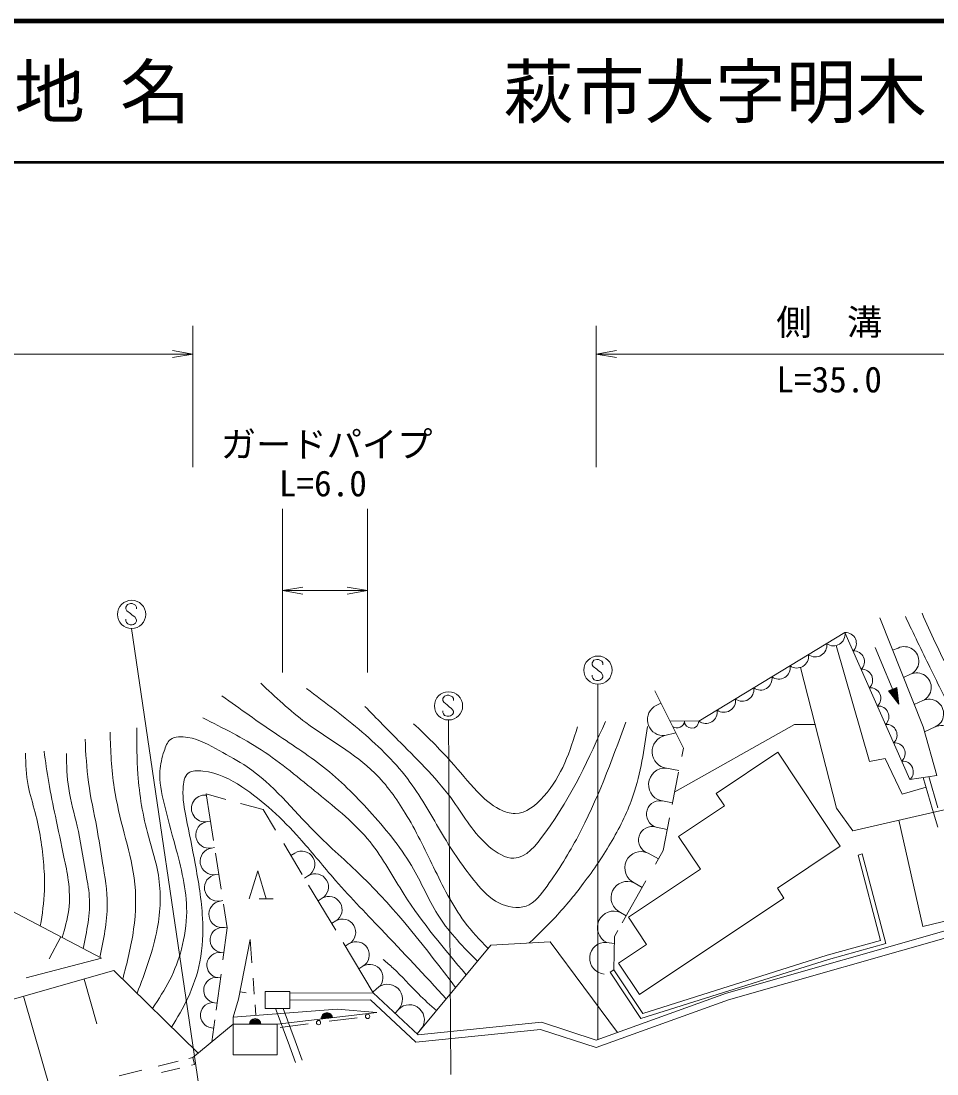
# Model space of a CAD drawing. Units: millimetres, scale not verified. Extents: x 40000 to 680000, y 20000 to 380000.
# Drawn here: x 370860 to 435752, y 305442 to 380000 of the extents above; entities that cross this region are included whole.
import ezdxf
from ezdxf.enums import TextEntityAlignment as Align

# ---------------------------------------------------------------- set-up
doc = ezdxf.new("R2010")
doc.units = ezdxf.units.MM
doc.header["$LTSCALE"] = 1000
for name, color, linetype, lineweight in [('M-BGD', 7, 'Continuous', 13), ('M-STR-STR3', 7, 'Continuous', 13), ('M-STR-STRC', 7, 'Continuous', 13), ('M-TTL', 2, 'Continuous', 140), ('M-TTL-LINE', 7, 'Continuous', 50), ('M-TTL-TXT', 7, 'Continuous', 13)]:
    doc.layers.add(name, color=color, linetype=linetype, lineweight=lineweight)
doc.styles.add('ＭＳ ゴシック', font='')
doc.styles.get('ＭＳ ゴシック').set_extended_font_data('MS Gothic')

# ---------------------------------------------------------------- blocks, each defined once
blk = doc.blocks.new('open_arrow')
at = {"color": 0, "linetype": 'Continuous', "lineweight": -2}
blk.add_lwpolyline([(7.5, 1.25), (0, 0), (7.5, -1.25)], dxfattribs=at)

msp = doc.modelspace()

# ---------------------------------------------------------------- linework, layer by layer
at = {"layer": 'M-BGD'}
for p, q in [((431696, 337740), (434772, 330014)), ((418891, 330420), (429233, 336695)), ((418891, 330420), (429233, 336695)), ((433842, 326294), (429233, 336695)), ((433842, 326294), (429233, 336695)), ((428600, 335776), (430976, 327563)), ((431374, 335645), (433060, 331619)), ((433005, 335603), (432610, 335446)), ((426073, 334223), (428634, 324261)), ((433882, 333741), (433383, 333504)), ((417792, 328512), (415764, 332568)), ((432899, 332808), (432326, 332568)), ((433060, 331619), (432326, 332568)), ((432902, 332789), (432338, 332553)), ((432906, 332758), (432357, 332528)), ((432910, 332727), (432376, 332504)), ((432914, 332697), (432395, 332479)), ((432918, 332666), (432414, 332454)), ((432922, 332635), (432433, 332430)), ((432927, 332604), (432452, 332405)), ((432931, 332573), (432471, 332381)), ((432935, 332543), (432490, 332356)), ((433060, 331619), (432899, 332808)), ((432939, 332512), (432509, 332332)), ((432943, 332481), (432528, 332307)), ((432948, 332450), (432547, 332283)), ((432952, 332420), (432566, 332258)), ((432956, 332389), (432585, 332233)), ((432960, 332358), (432604, 332209)), ((432964, 332327), (432623, 332184)), ((432968, 332296), (432642, 332160)), ((432973, 332266), (432661, 332135)), ((432977, 332235), (432680, 332111)), ((432981, 332204), (432699, 332086)), ((432985, 332173), (432718, 332061)), ((432989, 332143), (432737, 332037)), ((432994, 332112), (432756, 332012)), ((432998, 332081), (432775, 331988)), ((433002, 332050), (432794, 331963)), ((433006, 332019), (432813, 331939)), ((433010, 331989), (432832, 331914)), ((433014, 331958), (432851, 331890)), ((433019, 331927), (432870, 331865)), ((433023, 331896), (432889, 331840)), ((433027, 331866), (432908, 331816)), ((433031, 331835), (432927, 331791)), ((433035, 331804), (432946, 331767)), ((434759, 331878), (434140, 331602)), ((415667, 331427), (416201, 331694)), ((433044, 331742), (432984, 331718)), ((416825, 330446), (418891, 330420)), ((416825, 330446), (418891, 330420)), ((416475, 329404), (417248, 329600)), ((417177, 325422), (425670, 330189)), ((425670, 330189), (427110, 330189)), ((434772, 330014), (435750, 326580)), ((435636, 330016), (434873, 329662)), ((417676, 327931), (417792, 328512)), ((420111, 325312), (424469, 328217)), ((428903, 321567), (424469, 328217)), ((430976, 327563), (432083, 327788)), ((432083, 327788), (433293, 325246)), ((416579, 327105), (417476, 326927)), ((416997, 324515), (417452, 326802)), ((435750, 326580), (433842, 326294)), ((434777, 326434), (435436, 324178)), ((435176, 326494), (435819, 324292)), ((383970, 325268), (385362, 324886)), ((384492, 321978), (383970, 325268)), ((420111, 325312), (420706, 324418)), ((429804, 322662), (441816, 325431)), ((433293, 325246), (434979, 325744)), ((386419, 324597), (388021, 324157)), ((416417, 324755), (417020, 324635)), ((420706, 324418), (417449, 322246)), ((388021, 324157), (388888, 322716)), ((428634, 324261), (429804, 322662)), ((435436, 324178), (435806, 322911)), ((384036, 323308), (384275, 323345)), ((415850, 322918), (416647, 322759)), ((416349, 321258), (416810, 323577)), ((434757, 315876), (433050, 323411)), ((417449, 322246), (418989, 319936)), ((384344, 321434), (384572, 321471)), ((389470, 321749), (390779, 319573)), ((424445, 318595), (428903, 321567)), ((385039, 318526), (384634, 321077)), ((390258, 321086), (389972, 320914)), ((415283, 321081), (416014, 320667)), ((415811, 320308), (416349, 321258)), ((430450, 321021), (430160, 320944)), ((431762, 314891), (430160, 320944)), ((432128, 314681), (430450, 321021)), ((418989, 319936), (413890, 316537)), ((384652, 319561), (384869, 319596)), ((387029, 317831), (387629, 319831)), ((387629, 319831), (388229, 317831)), ((391223, 319483), (390937, 319311)), ((413451, 316138), (415132, 319108)), ((367551, 318378), (376556, 313630)), ((391233, 318818), (393157, 315619)), ((414310, 318974), (414875, 318654)), ((424914, 317891), (424445, 318595)), ((384960, 317688), (385167, 317721)), ((387729, 317831), (388729, 317831)), ((392187, 317879), (391901, 317707)), ((414681, 311069), (424914, 317891)), ((420833, 311159), (444619, 317960)), ((442791, 317865), (434757, 315876)), ((385473, 315792), (385208, 317458)), ((420986, 310683), (445107, 317580)), ((393152, 316276), (392866, 316103)), ((413338, 316867), (413736, 316641)), ((413890, 316537), (415172, 314615)), ((385167, 313518), (385473, 315792)), ((385268, 315815), (385468, 315825)), ((412902, 315167), (413149, 315603)), ((372862, 313605), (373675, 315149)), ((387093, 314960), (386278, 310730)), ((387217, 313314), (387093, 314960)), ((393682, 314745), (395819, 311193)), ((394116, 314672), (393830, 314500)), ((404136, 314560), (408355, 314803)), ((408355, 314803), (413123, 308386)), ((412365, 314760), (412892, 314687)), ((412854, 312825), (412902, 315167)), ((427983, 313843), (431762, 314891)), ((428068, 313555), (432128, 314681)), ((385038, 314039), (385233, 314013)), ((398922, 308283), (404136, 314560)), ((415172, 314615), (413196, 313298)), ((371222, 312250), (376556, 313630)), ((413196, 313298), (414681, 311069)), ((414782, 309378), (428068, 313555)), ((414907, 309732), (427983, 313843)), ((366243, 309582), (377436, 312764)), ((377436, 312764), (383402, 306914)), ((384689, 309962), (385030, 312502)), ((395081, 313068), (394794, 312896)), ((412854, 312825), (412604, 312659)), ((412604, 312659), (414782, 309378)), ((412854, 312825), (414907, 309732)), ((376227, 308992), (375325, 312164)), ((384808, 312263), (384995, 312238)), ((387385, 311092), (387299, 312235)), ((372984, 304128), (371045, 310947)), ((386812, 311183), (386381, 311266)), ((388158, 311285), (389907, 311285)), ((388158, 310085), (388158, 311285)), ((389907, 311285), (389907, 310085)), ((389907, 311158), (395819, 311193)), ((396045, 311465), (395788, 311244)), ((395819, 311193), (399004, 308207)), ((411610, 307842), (420833, 311159)), ((384578, 310487), (384756, 310463)), ((385879, 309468), (386278, 310730)), ((387499, 309593), (387442, 310341)), ((389907, 310658), (395623, 310691)), ((395623, 310691), (398828, 307686)), ((411619, 307313), (420986, 310683)), ((385879, 309468), (393247, 310037)), ((385893, 308960), (385879, 309468)), ((389907, 310085), (388158, 310085)), ((388895, 310085), (389781, 307687)), ((396062, 309791), (389001, 308960)), ((389428, 310085), (390279, 307781)), ((392682, 309173), (394666, 309424)), ((393247, 310037), (396062, 309791)), ((397597, 310010), (397355, 309753)), ((383036, 306596), (385893, 308960)), ((384348, 308711), (384517, 308688)), ((384386, 307713), (384596, 309274)), ((385893, 308960), (385893, 306791)), ((389001, 308960), (385893, 308960)), ((389001, 308960), (389001, 306791)), ((389211, 308734), (391194, 308985)), ((399004, 308207), (407729, 309103)), ((407729, 309103), (411610, 307842)), ((398828, 307686), (407675, 308594)), ((407675, 308594), (411619, 307313)), ((389781, 307687), (390313, 306248)), ((390279, 307781), (390787, 306408)), ((382751, 306526), (383036, 306596)), ((383036, 306596), (383155, 306110)), ((389001, 306791), (385893, 306791)), ((377801, 305311), (379419, 305708)), ((380569, 305990), (381986, 306338)), ((380805, 305533), (382101, 305851)), ((382946, 306059), (383155, 306110))]:
    msp.add_line(p, q, dxfattribs=at)
for centre in [(395410, 309518), (391938, 309079)]:
    msp.add_circle(centre, 150, dxfattribs=at)
for centre, radius, start, end in [((428420, 336578), 822, 234.29587, 8.20255), ((429288, 335942), 756, 313.67123, 94.13035), ((427127, 335794), 822, 234.29587, 8.20255), ((433443, 334672), 1029, 295.21223, 115.21223), ((425834, 335009), 822, 234.29587, 8.20255), ((429864, 334642), 756, 313.67123, 94.13035), ((424542, 334225), 822, 234.29587, 8.20255), ((430440, 333341), 756, 313.67123, 94.13035), ((423249, 333440), 822, 234.29587, 8.20255), ((434320, 332810), 1029, 295.21223, 115.21223), ((421956, 332656), 822, 234.29587, 8.20255), ((431016, 332041), 756, 313.67123, 94.13035), ((420663, 331871), 822, 234.29587, 8.20255), ((435197, 330947), 1029, 295.21223, 115.21223), ((416379, 330536), 1136, 127.77658, 274.83959), ((419370, 331087), 822, 234.29587, 8.20255), ((431592, 330741), 756, 313.67123, 94.13035), ((417341, 330457), 517, 232.00321, 357.38499), ((418375, 330443), 517, 181.12689, 357.38499), ((432168, 329441), 756, 313.67123, 94.13035), ((436074, 329084), 1029, 295.21223, 115.21223), ((416752, 328259), 1178, 103.58315, 261.93469), ((432745, 328141), 756, 313.67123, 94.13035), ((433321, 326841), 756, 313.67123, 94.13035), ((416498, 325930), 1178, 86.05481, 266.05481), ((383882, 324244), 949, 83.90329, 279.34316), ((416133, 323836), 961, 72.83808, 252.83808), ((384190, 322371), 949, 99.34316, 279.34316), ((415566, 321999), 961, 72.83808, 252.83808), ((384498, 320498), 949, 99.34316, 279.34316), ((390741, 320285), 936, 301.02497, 121.02497), ((414796, 320028), 1160, 65.22486, 245.22486), ((384806, 318625), 949, 99.34316, 279.34316), ((391705, 318681), 936, 301.02497, 121.02497), ((413824, 317921), 1160, 65.22486, 245.22486), ((385114, 316752), 949, 99.34316, 279.34316), ((392670, 317077), 936, 301.02497, 121.02497), ((412851, 315813), 1160, 65.22486, 245.22486), ((393634, 315474), 936, 301.02497, 121.02497), ((385153, 314927), 896, 82.6169, 262.6169), ((394599, 313870), 936, 301.02497, 121.02497), ((412271, 313639), 1125, 85.17923, 265.17923), ((384923, 313151), 896, 82.6169, 262.6169), ((395563, 312267), 936, 301.02497, 121.02497), ((384693, 311375), 896, 82.6169, 262.6169), ((396821, 310738), 1063, 316.84761, 136.84761), ((384463, 309599), 896, 82.6169, 262.6169), ((398373, 309283), 1063, 316.84761, 136.84761), ((392531, 309376), 400, 6.70984, 186.70984), ((392531, 309376), 400, 6.70984, 186.70984), ((392531, 309376), 350, 6.70984, 186.70984), ((392531, 309376), 300, 6.70984, 186.70984), ((392531, 309376), 250, 6.70984, 186.70984), ((392531, 309376), 200, 6.70984, 186.70984), ((392531, 309376), 150, 6.70984, 186.70984), ((392531, 309376), 100, 6.70984, 186.70984), ((392531, 309376), 50, 6.70984, 186.70984), ((387447, 308960), 400, 0, 180), ((387447, 308960), 400, 0, 180), ((387447, 308960), 350, 0, 180), ((387447, 308960), 300, 0, 180), ((387447, 308960), 250, 0, 180), ((387447, 308960), 200, 0, 180), ((387447, 308960), 150, 0, 180), ((387447, 308960), 100, 0, 180), ((387447, 308960), 50, 0, 180)]:
    msp.add_arc(centre, radius, start, end, dxfattribs=at)
for points, knots in [([(433515, 337834), (434095, 336629), (434674, 335424), (435254, 334238), (435861, 332994), (436468, 331770), (437140, 330496), (437588, 329645), (438065, 328771), (438819, 328256), (439425, 327843), (440209, 327660), (440971, 327608), (441630, 327562), (442273, 327614), (442916, 327667)], [0, 0, 0, 0, 1, 1, 1, 2, 2, 2, 3, 3, 3, 4, 4, 4, 5, 5, 5, 5]), ([(434694, 338069), (435317, 336680), (435939, 335291), (436639, 333944), (437241, 332782), (437901, 331652), (438819, 330673), (439393, 330062), (440066, 329509), (440823, 329258), (441779, 328941), (442867, 329103), (443918, 329317), (446740, 329891), (449296, 330840), (451853, 331788)], [0, 0, 0, 0, 1, 1, 1, 2, 2, 2, 3, 3, 3, 4, 4, 4, 5, 5, 5, 5]), ([(387845, 333109), (388877, 332138), (389909, 331166), (391046, 330318), (392664, 329110), (394494, 328151), (395922, 326745), (396762, 325917), (397463, 324934), (398080, 323916), (398831, 322677), (399458, 321386), (400090, 320082), (400740, 318742), (401395, 317390), (402286, 316211), (402789, 315547), (403366, 314938), (403944, 314329)], [0, 0, 0, 0, 1, 1, 1, 2, 2, 2, 3, 3, 3, 4, 4, 4, 5, 5, 5, 6, 6, 6, 6]), ([(391083, 332737), (392420, 331738), (393757, 330740), (395028, 329648), (396271, 328580), (397451, 327423), (398415, 326112), (399278, 324939), (399970, 323642), (400723, 322390), (401441, 321197), (402215, 320044), (403105, 318966), (403561, 318414), (404047, 317881), (404706, 317551), (405306, 317250), (406051, 317118), (406641, 317328), (407263, 317550), (407713, 318153), (408130, 318742), (408975, 319938), (409687, 321079), (410326, 322278), (411670, 324801), (412691, 327578), (413713, 330355)], [0, 0, 0, 0, 1, 1, 1, 2, 2, 2, 3, 3, 3, 4, 4, 4, 5, 5, 5, 6, 6, 6, 7, 7, 7, 8, 8, 8, 9, 9, 9, 9]), ([(385091, 332216), (386372, 331299), (387653, 330382), (388962, 329499), (390159, 328691), (391380, 327911), (392498, 327005), (393667, 326057), (394724, 324971), (395736, 323841), (396828, 322621), (397867, 321350), (398676, 319933), (399312, 318819), (399805, 317615), (400500, 316546), (401244, 315402), (402219, 314414), (403194, 313426)], [0, 0, 0, 0, 1, 1, 1, 2, 2, 2, 3, 3, 3, 4, 4, 4, 5, 5, 5, 6, 6, 6, 6]), ([(395215, 331471), (396054, 330616), (396893, 329760), (397746, 328903), (399072, 327569), (400431, 326233), (401505, 324735), (402285, 323646), (402915, 322471), (404036, 321534), (404566, 321090), (405206, 320700), (405785, 320715), (406633, 320737), (407350, 321629), (407981, 322502), (409982, 325267), (411121, 327830), (412261, 330392)], [0, 0, 0, 0, 1, 1, 1, 2, 2, 2, 3, 3, 3, 4, 4, 4, 5, 5, 5, 6, 6, 6, 6]), ([(383751, 330653), (385162, 329945), (386572, 329238), (387882, 328382), (389291, 327462), (390584, 326372), (391902, 325293), (393210, 324223), (394542, 323164), (395587, 321869), (396509, 320726), (397208, 319399), (398006, 318147), (399297, 316123), (400848, 314296), (402398, 312469)], [0, 0, 0, 0, 1, 1, 1, 2, 2, 2, 3, 3, 3, 4, 4, 4, 5, 5, 5, 5]), ([(377163, 329648), (377213, 328325), (377263, 327003), (377461, 325702), (377624, 324625), (377889, 323562), (378168, 322502), (378444, 321453), (378734, 320408), (378875, 319338), (379034, 318134), (379006, 316897), (378838, 315690), (378671, 314491), (378367, 313320), (378063, 312149)], [0, 0, 0, 0, 1, 1, 1, 2, 2, 2, 3, 3, 3, 4, 4, 4, 5, 5, 5, 5]), ([(379061, 329945), (379060, 328852), (379058, 327759), (379136, 326670), (379241, 325189), (379492, 323716), (379880, 322278), (380128, 321361), (380431, 320457), (380587, 319524), (380796, 318278), (380743, 316977), (380513, 315728), (380222, 314150), (379649, 312653), (379076, 311155)], [0, 0, 0, 0, 1, 1, 1, 2, 2, 2, 3, 3, 3, 4, 4, 4, 5, 5, 5, 5]), ([(398676, 330243), (399581, 329372), (400486, 328500), (401319, 327563), (401943, 326861), (402527, 326122), (403180, 325442), (403651, 324950), (404158, 324489), (404780, 324176), (405121, 324005), (405497, 323877), (405859, 323879), (406631, 323881), (407341, 324469), (407906, 325107), (409200, 326567), (409744, 328293), (410288, 330020)], [0, 0, 0, 0, 1, 1, 1, 2, 2, 2, 3, 3, 3, 4, 4, 4, 5, 5, 5, 6, 6, 6, 6]), ([(406869, 314717), (407448, 315268), (408027, 315818), (408576, 316398), (409334, 317196), (410034, 318049), (410698, 318928), (411436, 319907), (412129, 320918), (412745, 321980), (413337, 323001), (413859, 324070), (414234, 325181), (414763, 326749), (415001, 328403), (415239, 330057)], [0, 0, 0, 0, 1, 1, 1, 2, 2, 2, 3, 3, 3, 4, 4, 4, 5, 5, 5, 5]), ([(375395, 329156), (375450, 328131), (375506, 327105), (375643, 326090), (375789, 325016), (376027, 323953), (376223, 322886), (376375, 322061), (376503, 321233), (376638, 320401), (376797, 319418), (376967, 318430), (376969, 317445), (376972, 316191), (376702, 314943), (376433, 313695)], [0, 0, 0, 0, 1, 1, 1, 2, 2, 2, 3, 3, 3, 4, 4, 4, 5, 5, 5, 5]), ([(380177, 310076), (380613, 310742), (381049, 311409), (381406, 312117), (381752, 312804), (382024, 313529), (382225, 314276), (382457, 315139), (382593, 316031), (382597, 316919), (382605, 318503), (382195, 320075), (381778, 321608), (381509, 322599), (381237, 323574), (380997, 324586), (380815, 325351), (380651, 326137), (380699, 326893), (380729, 327363), (380840, 327822), (380997, 328308), (381098, 328621), (381217, 328946), (381443, 329127), (381744, 329366), (382232, 329353), (382672, 329275), (383531, 329125), (384206, 328733), (384905, 328345), (385565, 327979), (386247, 327617), (386877, 327191), (388714, 325949), (390110, 324160), (391679, 322576), (392752, 321493), (393906, 320505), (394991, 319450), (397449, 317058), (399550, 314313), (401651, 311569)], [0, 0, 0, 0, 1, 1, 1, 2, 2, 2, 3, 3, 3, 4, 4, 4, 5, 5, 5, 6, 6, 6, 7, 7, 7, 8, 8, 8, 9, 9, 9, 10, 10, 10, 11, 11, 11, 12, 12, 12, 13, 13, 13, 14, 14, 14, 14]), ([(371169, 328162), (371194, 327391), (371220, 326620), (371362, 325869), (371484, 325227), (371691, 324600), (371859, 323964), (372021, 323353), (372147, 322735), (372246, 322113), (372345, 321491), (372416, 320864), (372467, 320235), (372515, 319637), (372544, 319037), (372522, 318440), (372491, 317593), (372359, 316753), (372226, 315913)], [0, 0, 0, 0, 1, 1, 1, 2, 2, 2, 3, 3, 3, 4, 4, 4, 5, 5, 5, 6, 6, 6, 6]), ([(372494, 328300), (372597, 327562), (372700, 326824), (372826, 326090), (372964, 325286), (373129, 324487), (373295, 323687), (373496, 322720), (373698, 321753), (373903, 320787), (374018, 320247), (374134, 319707), (374207, 319158), (374300, 318462), (374325, 317751), (374235, 317059), (374148, 316395), (373956, 315748), (373764, 315102)], [0, 0, 0, 0, 1, 1, 1, 2, 2, 2, 3, 3, 3, 4, 4, 4, 5, 5, 5, 6, 6, 6, 6]), ([(374069, 328134), (374088, 327300), (374107, 326466), (374235, 325649), (374374, 324755), (374641, 323881), (374842, 322997), (375082, 321938), (375226, 320865), (375422, 319793), (375532, 319195), (375657, 318597), (375698, 317998), (375783, 316775), (375517, 315546), (375252, 314318)], [0, 0, 0, 0, 1, 1, 1, 2, 2, 2, 3, 3, 3, 4, 4, 4, 5, 5, 5, 5]), ([(381526, 308753), (381931, 309428), (382335, 310103), (382672, 310815), (383058, 311631), (383354, 312496), (383528, 313383), (383727, 314397), (383767, 315441), (383714, 316472), (383647, 317773), (383432, 319053), (383193, 320343), (382990, 321433), (382771, 322530), (382560, 323581), (382429, 324237), (382301, 324875), (382337, 325628), (382357, 326058), (382431, 326526), (382709, 326745), (382957, 326940), (383368, 326938), (383751, 326893), (384832, 326769), (385689, 326316), (386505, 325777), (388010, 324783), (389374, 323499), (390599, 322129), (391408, 321226), (392157, 320285), (392944, 319375), (394040, 318110), (395210, 316905), (396368, 315690), (397922, 314061), (399453, 312413), (400984, 310766)], [0, 0, 0, 0, 1, 1, 1, 2, 2, 2, 3, 3, 3, 4, 4, 4, 5, 5, 5, 6, 6, 6, 7, 7, 7, 8, 8, 8, 9, 9, 9, 10, 10, 10, 11, 11, 11, 12, 12, 12, 13, 13, 13, 13]), ([(396527, 313540), (396762, 313342), (396998, 313144), (397224, 312936), (397851, 312361), (398409, 311714), (399011, 311112), (399422, 310702), (399854, 310313), (400285, 309924)], [0, 0, 0, 0, 1, 1, 1, 2, 2, 2, 3, 3, 3, 3])]:
    msp.add_open_spline(points, degree=3, knots=knots, dxfattribs=at)
at = {"layer": 'M-STR-STR3'}
for p, q in [((383036, 348419), (383036, 358419)), ((411610, 348419), (411610, 358419)), ((262645, 356419), (383036, 356419)), ((411610, 356419), (444637, 356419)), ((389386, 333881), (389386, 345451)), ((395411, 333881), (395411, 345451)), ((389386, 339666), (395411, 339666))]:
    msp.add_line(p, q, dxfattribs=at)
at = {"layer": 'M-STR-STRC'}
for p, q in [((378412, 338684), (378289, 338500)), ((378289, 338500), (378291, 338368)), ((378605, 338750), (378412, 338684)), ((378726, 338747), (378605, 338750)), ((378976, 338629), (378726, 338747)), ((379039, 338497), (378976, 338629)), ((379039, 338368), (379039, 338497)), ((378291, 338368), (378354, 338239)), ((378354, 338239), (378610, 338057)), ((378610, 338057), (378739, 337926)), ((378739, 337926), (378918, 337810)), ((378918, 337810), (379044, 337610)), ((378291, 337520), (378289, 337641)), ((378331, 337418), (378291, 337520)), ((378415, 337307), (378331, 337418)), ((378602, 337246), (378415, 337307)), ((378736, 337246), (378602, 337246)), ((378836, 337275), (378736, 337246)), ((378979, 337367), (378836, 337275)), ((379039, 337499), (378979, 337367)), ((379044, 337610), (379039, 337499)), ((383627, 303385), (378693, 336987)), ((411646, 334800), (411453, 334734)), ((411767, 334797), (411646, 334800)), ((412017, 334679), (411767, 334797)), ((411453, 334734), (411330, 334550)), ((411330, 334550), (411332, 334418)), ((411332, 334418), (411395, 334289)), ((411395, 334289), (411651, 334107)), ((411651, 334107), (411780, 333976)), ((412080, 334547), (412017, 334679)), ((412080, 334418), (412080, 334547)), ((411332, 333570), (411330, 333691)), ((411372, 333468), (411332, 333570)), ((411456, 333357), (411372, 333468)), ((411643, 333296), (411456, 333357)), ((411777, 333296), (411643, 333296)), ((411877, 333325), (411777, 333296)), ((411780, 333976), (411959, 333860)), ((412019, 333418), (411877, 333325)), ((411959, 333860), (412085, 333660)), ((412080, 333549), (412019, 333418)), ((412085, 333660), (412080, 333549)), ((411734, 307886), (411734, 333037)), ((400863, 332205), (400739, 332021)), ((400739, 332021), (400742, 331889)), ((400742, 331889), (400805, 331760)), ((401055, 332271), (400863, 332205)), ((401176, 332268), (401055, 332271)), ((401426, 332150), (401176, 332268)), ((401489, 332018), (401426, 332150)), ((401489, 331889), (401489, 332018)), ((400742, 331041), (400739, 331162)), ((400781, 330938), (400742, 331041)), ((400805, 331760), (401060, 331578)), ((401060, 331578), (401189, 331447)), ((401189, 331447), (401368, 331331)), ((401368, 331331), (401495, 331131)), ((401495, 331131), (401489, 331020)), ((400865, 330828), (400781, 330938)), ((401052, 330767), (400865, 330828)), ((401187, 330767), (401052, 330767)), ((401319, 305403), (401143, 330508)), ((401287, 330796), (401187, 330767)), ((401429, 330888), (401287, 330796)), ((401489, 331020), (401429, 330888))]:
    msp.add_line(p, q, dxfattribs=at)
for centre in [(378696, 337987), (411737, 334037), (401146, 331508)]:
    msp.add_circle(centre, 1000, dxfattribs=at)
at = {"layer": 'M-TTL'}
msp.add_line((680000, 380000), (40000, 380000), dxfattribs=at)
at = {"layer": 'M-TTL-LINE'}
msp.add_line((40000, 370000), (680000, 370000), dxfattribs=at)

# ---------------------------------------------------------------- block references
at = {"layer": 'M-STR-STR3', "xscale": 193, "yscale": 193, "rotation": 180}
for p in [(383036, 356419), (395411, 339666)]:
    msp.add_blockref('open_arrow', p, dxfattribs=at)
at = {"layer": 'M-STR-STR3', "xscale": 193, "yscale": 193}
for p in [(411610, 356419), (389386, 339666)]:
    msp.add_blockref('open_arrow', p, dxfattribs=at)

# ---------------------------------------------------------------- texts
at = {"layer": 'M-STR-STR3', "style": 'ＭＳ ゴシック'}
for s, p in [('側\u3000溝', (424374, 357215)), ('L=35.0', (424374, 353156)), ('ガードパイプ', (385010, 348559)), ('L=6.0', (389127, 345793))]:
    msp.add_text(s, height=1833, dxfattribs=at).set_placement(p, align=Align.BOTTOM_LEFT)
at = {"layer": 'M-TTL-TXT', "style": 'ＭＳ ゴシック'}
for s, p in [('地 名', (370380, 375000)), ('萩市大字明木', (405024, 375000))]:
    msp.add_text(s, height=3666, dxfattribs=at).set_placement(p, align=Align.MIDDLE_LEFT)

doc.saveas('drawing.dxf')
